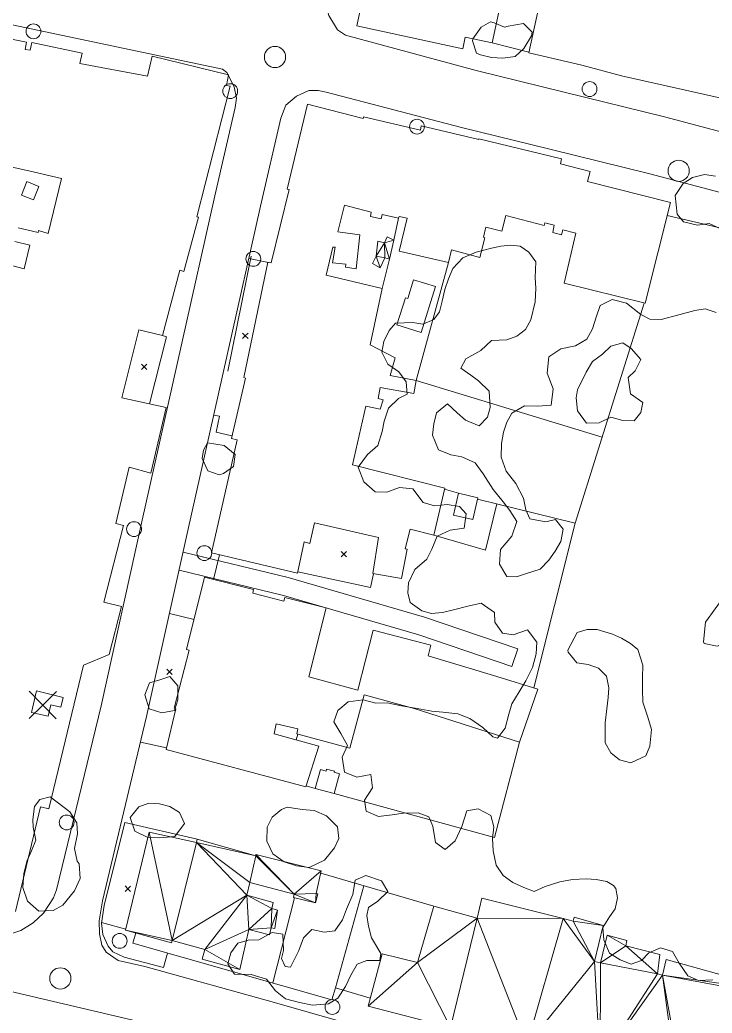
# Model space of a CAD drawing. Header units: metres. Extents: x 4652992 to 4879070, y 2074171 to 2309877.
# Drawn here: x 4654022.5 to 4654094.4, y 2307005.2 to 2307108.2 of the extents above; entities that cross this region are included whole.
import ezdxf

# ---------------------------------------------------------------- set-up
doc = ezdxf.new("R2010")
doc.units = ezdxf.units.M
doc.header["$MEASUREMENT"] = 0
for name, color, linetype, lineweight in [('Level 18', 5, 'Continuous', 0), ('Level 30', 5, 'Continuous', 0), ('Level 31', 38, 'Continuous', 0), ('Level 35', 4, 'Continuous', 0), ('Level 36', 1, 'Continuous', 0), ('Level 37', 3, 'Continuous', 0), ('Level 39', 9, 'Continuous', 0), ('Level 40', 1, 'Continuous', 0), ('Level 45', 9, 'Continuous', 0), ('Level 53', 5, 'Continuous', 0), ('Level 61', 4, 'Continuous', 0), ('Level 62', 4, 'Continuous', 0), ('Level 63', 3, 'Continuous', 0)]:
    doc.layers.add(name, color=color, linetype=linetype, lineweight=lineweight)

# ---------------------------------------------------------------- blocks, each defined once
blk = doc.blocks.new('POSTE_1')
at = {"layer": 'Level 61'}
blk.add_circle((-4.7e-05, -1.9e-05, -2.4e-05), 0.770001, dxfattribs=at)
blk = doc.blocks.new('AL_1')
at = {"layer": 'Level 45'}
blk.add_circle((2.1e-05, 1.3e-05, 3e-05), 1.100002, dxfattribs=at)
blk = doc.blocks.new('COTA_8')
at = {"layer": 'Level 63', "ltscale": 0.2}
for p, q in [((-4.5e-05, 0.000125, -0.000135), (-1.419567, -1.408332, -0.000135)), ((-1.408502, 1.419647, -0.000135), (-4.5e-05, 0.000125, -0.000135)), ((1.419477, 1.408582, -0.000135), (-4.5e-05, 0.000125, -0.000135)), ((-4.5e-05, 0.000125, -0.000135), (1.408412, -1.419397, -0.000135))]:
    blk.add_line(p, q, dxfattribs=at)
blk = doc.blocks.new('COTA_17')
at = {"layer": 'Level 63', "ltscale": 0.2}
for p, q in [((0.000105, 0.00022, -0.000125), (-1.419417, -1.408237, -0.000125)), ((-1.408352, 1.419742, -0.000125), (0.000105, 0.00022, -0.000125)), ((1.419627, 1.408677, -0.000125), (0.000105, 0.00022, -0.000125)), ((0.000105, 0.00022, -0.000125), (1.408562, -1.419302, -0.000125))]:
    blk.add_line(p, q, dxfattribs=at)
blk = doc.blocks.new('COTA_10')
at = {"layer": 'Level 39'}
for p, q in [((-1.408444, 1.419518, 3.9e-05), (1.3e-05, -4e-06, 3.9e-05)), ((1.419535, 1.408453, 3.9e-05), (1.3e-05, -4e-06, 3.9e-05)), ((1.3e-05, -4e-06, 3.9e-05), (-1.419509, -1.408461, 3.9e-05)), ((1.3e-05, -4e-06, 3.9e-05), (1.40847, -1.419526, 3.9e-05))]:
    blk.add_line(p, q, dxfattribs=at)
blk = doc.blocks.new('COTA_13')
at = {"layer": 'Level 63', "ltscale": 0.2}
for p, q in [((-1.408317, 1.419367, 4e-05), (0.00014, -0.000155, 4e-05)), ((1.419662, 1.408302, 4e-05), (0.00014, -0.000155, 4e-05)), ((0.00014, -0.000155, 4e-05), (-1.419382, -1.408612, 4e-05)), ((0.00014, -0.000155, 4e-05), (1.408597, -1.419677, 4e-05))]:
    blk.add_line(p, q, dxfattribs=at)

msp = doc.modelspace()

# ---------------------------------------------------------------- linework, layer by layer
at = {"layer": 'Level 18', "color": 30}
for points in [[(4654043.553491, 2307103.045808, 1409.487974), (4654014.80065, 2307109.083662, 1409.787974), (4654001.075499, 2307111.905725, 1409.800474), (4653984.005575, 2307115.430732, 1409.700474), (4653959.877998, 2307120.377008, 1409.587974), (4653957.984548, 2307120.025042, 1409.587974), (4653957.156427, 2307119.659155, 1409.587974), (4653956.253801, 2307118.276955, 1409.636043)], [(4654054.356059, 2307109.408426, 1409.186043), (4654054.568498, 2307108.614108, 1409.186043), (4654055.459872, 2307107.127358, 1409.186043), (4654056.320172, 2307106.577361, 1409.175932)], [(4654218.3884, 2307066.186398, 1401.110919), (4654205.397538, 2307069.230713, 1401.437974), (4654190.049169, 2307072.869696, 1401.975474), (4654168.996422, 2307078.179397, 1403.287974), (4654158.390803, 2307081.005632, 1404.112974), (4654148.568725, 2307083.438945, 1404.987974), (4654137.007051, 2307086.415332, 1405.750474), (4654126.851731, 2307089.043364, 1406.512974), (4654114.114444, 2307092.032203, 1407.312974), (4654102.024042, 2307094.753886, 1407.900474), (4654089.412226, 2307098.090563, 1408.412974), (4654078.985264, 2307100.663577, 1408.825474), (4654069.852641, 2307102.914106, 1409.112974), (4654056.320172, 2307106.577361, 1409.175932)], [(4654044.847391, 2307099.057526, 1409.410372), (4654044.981156, 2307100.036875, 1409.410372), (4654044.738301, 2307101.196119, 1409.404122), (4654043.99249, 2307102.692172, 1409.404122), (4654043.553491, 2307103.045808, 1409.487974)], [(4654054.291309, 2307100.646429, 1409.165831), (4654053.460855, 2307100.826635, 1409.165831), (4654052.50466, 2307100.815074, 1409.240831), (4654051.23664, 2307100.259596, 1409.328331), (4654050.099274, 2307099.313668, 1409.409581), (4654049.581561, 2307097.974667, 1409.448543)], [(4654218.3884, 2307059.917434, 1401.066223), (4654203.997188, 2307063.289911, 1401.428331), (4654188.59873, 2307066.94077, 1401.965831), (4654167.464196, 2307072.271099, 1403.278331), (4654156.870985, 2307075.094027, 1404.103331), (4654147.073992, 2307077.521126, 1404.978331), (4654135.481643, 2307080.50541, 1405.740831), (4654125.389794, 2307083.117016, 1406.503331), (4654112.747015, 2307086.083678, 1407.303331), (4654100.572764, 2307088.824236, 1407.890831), (4654087.90042, 2307092.176928, 1408.403331), (4654077.523912, 2307094.737491, 1408.815831), (4654068.355841, 2307096.996755, 1409.103331), (4654054.291309, 2307100.646429, 1409.165831)], [(4654026.325446, 2307017.965399, 1414.472872), (4654030.940229, 2307037.024188, 1413.497872), (4654035.135498, 2307055.96279, 1412.535372), (4654039.339603, 2307074.64145, 1411.297872), (4654042.756162, 2307089.914845, 1410.222872), (4654044.847391, 2307099.057526, 1409.410372)], [(4654031.095589, 2307016.838498, 1414.511043), (4654035.671905, 2307035.929545, 1413.536043), (4654039.875211, 2307054.904428, 1412.573543), (4654044.078212, 2307073.578181, 1411.336043), (4654047.492927, 2307088.843333, 1410.261043), (4654049.581561, 2307097.974667, 1409.448543)], [(4654026.325446, 2307017.965399, 1414.472872), (4654025.992369, 2307017.126191, 1414.585372), (4654024.955368, 2307015.545296, 1414.841622), (4654023.889467, 2307014.539486, 1414.879122), (4654022.61763, 2307013.743788, 1414.929122), (4654020.961593, 2307013.187905, 1415.066622), (4654019.038937, 2307013.116789, 1415.183679)], [(4654031.095589, 2307016.838498, 1414.511043), (4654030.753939, 2307014.761358, 1414.548543), (4654030.788003, 2307013.408676, 1414.654793), (4654031.008017, 2307012.20999, 1414.786043), (4654031.457404, 2307011.50303, 1414.829793), (4654032.717564, 2307010.652305, 1414.847753)], [(4654032.717564, 2307010.652305, 1414.847753), (4654035.495889, 2307010.000328, 1414.775413), (4654048.923475, 2307006.277961, 1414.300413), (4654061.994676, 2307002.550454, 1413.862913), (4654074.827574, 2306998.925021, 1413.037913), (4654087.673135, 2306995.227823, 1412.362913), (4654098.974795, 2306992.076421, 1411.700413), (4654107.799328, 2306989.728557, 1411.300413), (4654118.313394, 2306986.754136, 1410.687913), (4654127.614786, 2306984.065698, 1410.175413), (4654138.563998, 2306981.111803, 1409.837913), (4654147.543919, 2306978.726385, 1409.462913), (4654156.988226, 2306975.971495, 1409.050413), (4654165.610354, 2306973.4187, 1408.696391), (4654176.696008, 2306970.297417, 1408.137913), (4654187.383817, 2306967.235611, 1407.825413), (4654197.322997, 2306964.375757, 1407.487913), (4654208.461231, 2306961.307454, 1407.112913), (4654206.951681, 2306955.827643, 1407.098543)], [(4654017.874583, 2307008.297106, 1415.186043), (4654034.086843, 2307004.492648, 1414.761043), (4654047.384872, 2307000.806196, 1414.286043), (4654060.442658, 2306997.082515, 1413.848543), (4654073.268859, 2306993.458974, 1413.023543), (4654086.123703, 2306989.759104, 1412.348543), (4654097.480683, 2306986.592277, 1411.686043), (4654106.294892, 2306984.247159, 1411.286043), (4654116.750624, 2306981.289241, 1410.673543), (4654126.08529, 2306978.591185, 1410.161043), (4654137.094115, 2306975.621208, 1409.823543), (4654146.018233, 2306973.250614, 1409.448543), (4654155.325811, 2306970.535607, 1409.036043), (4654164.643831, 2306967.759343, 1408.650272), (4654175.193922, 2306964.81516, 1408.123543), (4654185.815294, 2306961.772387, 1407.811043), (4654195.782322, 2306958.90452, 1407.473543), (4654206.951681, 2306955.827643, 1407.098543)]]:
    msp.add_polyline3d(points, dxfattribs=at)
at = {"layer": 'Level 30', "color": 1}
for points in [[(4654062.417558, 2307130.285713, 1410.998399), (4654060.851609, 2307123.120043, 1411.004649), (4654060.346328, 2307123.230465, 1416.517149), (4654058.836629, 2307116.322187, 1416.535899), (4654059.366162, 2307116.206466, 1414.810899), (4654057.471722, 2307107.537645, 1413.923399), (4654068.467625, 2307105.134657, 1413.735899), (4654068.736378, 2307106.364447, 1411.810899), (4654071.520546, 2307105.756009, 1411.517149), (4654072.403745, 2307109.797462, 1411.517149), (4654069.520316, 2307110.427591, 1414.260899), (4654071.731823, 2307120.547289, 1416.673399), (4654070.797542, 2307120.751462, 1410.848399), (4654071.488142, 2307123.911597, 1410.498399), (4654071.792528, 2307123.845078, 1410.467149), (4654072.120854, 2307125.347474, 1410.398399), (4654070.794283, 2307125.637376, 1410.929649), (4654071.381988, 2307128.326673, 1410.885899), (4654062.417558, 2307130.285713, 1410.998399)], [(4654095.920787, 2307099.904366, 1411.273399), (4654084.959256, 2307102.365787, 1411.335899), (4654080.812527, 2307103.463198, 1411.785899), (4654075.314636, 2307104.721166, 1411.810899), (4654077.63084, 2307115.371415, 1411.604649), (4654084.52725, 2307113.802141, 1411.429649), (4654085.086422, 2307116.364433, 1411.310899), (4654088.271238, 2307115.652271, 1411.335899), (4654088.294378, 2307115.856649, 1411.329649), (4654091.892138, 2307115.165638, 1411.329649), (4654091.847362, 2307114.814791, 1412.092149), (4654096.965025, 2307113.679583, 1412.129649)], [(4654014.634244, 2307107.585566, 1412.261253), (4654023.198382, 2307105.826491, 1412.373753), (4654023.063121, 2307105.095912, 1412.373753), (4654023.594284, 2307104.996294, 1412.911253), (4654023.755791, 2307105.790067, 1412.911253), (4654028.984606, 2307104.686052, 1412.867503), (4654028.73749, 2307103.623485, 1414.536253), (4654035.746352, 2307102.327578, 1412.905003), (4654036.241354, 2307104.406363, 1412.667503), (4654044.183624, 2307102.456203, 1412.586253), (4654043.950785, 2307101.35571, 1412.955003), (4654044.347884, 2307101.275519, 1412.955003), (4654040.881208, 2307087.722432, 1412.942503), (4654041.036829, 2307087.697986, 1416.261253), (4654039.515111, 2307082.071019, 1416.205003), (4654039.112242, 2307082.221726, 1413.192503), (4654037.330567, 2307075.422245, 1413.317503), (4654034.877803, 2307076.023671, 1414.298753), (4654033.095104, 2307068.970996, 1414.436253), (4654037.689499, 2307067.966767, 1414.298753), (4654036.101312, 2307061.157127, 1414.411253), (4654033.858035, 2307061.767735, 1414.823753), (4654032.462366, 2307055.938843, 1415.023753), (4654033.288357, 2307055.724906, 1417.823753), (4654031.245916, 2307047.799177, 1416.142503), (4654033.072857, 2307047.330867, 1415.930003), (4654031.793053, 2307042.350685, 1415.905003), (4654029.13296, 2307041.260572, 1416.817503), (4654025.53503, 2307026.367891, 1416.873753), (4654024.657704, 2307026.559134, 1416.873753), (4654022.080543, 2307015.729469, 1416.986253)], [(4654062.104977, 2307050.244608, 1413.583128), (4654059.136997, 2307050.746325, 1414.276878), (4654059.726426, 2307054.506152, 1414.239378), (4654053.085358, 2307056.008009, 1414.808128), (4654052.619017, 2307053.884549, 1414.970628), (4654052.007539, 2307054.037588, 1414.970628), (4654051.318572, 2307050.797933, 1415.101878), (4654042.390128, 2307052.886975, 1414.651878), (4654045.074707, 2307064.611657, 1416.764378), (4654044.460739, 2307064.753666, 1416.764378), (4654045.920191, 2307071.016084, 1416.751878), (4654045.758272, 2307071.065094, 1413.839378), (4654048.258489, 2307083.02793, 1413.689378), (4654048.578974, 2307082.965362, 1413.689378), (4654050.462622, 2307090.562937, 1412.733128), (4654050.254311, 2307090.611119, 1412.726878), (4654052.357111, 2307099.406339, 1411.645628), (4654058.12648, 2307097.933203, 1411.776878), (4654058.172959, 2307098.084274, 1411.776878), (4654064.082407, 2307096.717443, 1414.539378), (4654064.16195, 2307097.16139, 1414.539378), (4654070.12957, 2307095.746428, 1414.533128), (4654070.136364, 2307095.825767, 1412.033128), (4654078.731021, 2307093.73383, 1411.983128), (4654078.611794, 2307093.218151, 1411.983128), (4654081.67738, 2307092.439741, 1411.895628), (4654081.427961, 2307091.410919, 1415.295628), (4654090.032679, 2307089.212627, 1415.314378), (4654087.388264, 2307078.774208, 1414.989378), (4654078.990136, 2307080.866923, 1417.170628), (4654080.21195, 2307086.05156, 1411.358128), (4654078.860059, 2307086.398923, 1411.358128), (4654078.702866, 2307085.868907, 1411.358128), (4654077.803024, 2307086.123272, 1411.258128), (4654077.975524, 2307086.869361, 1411.258128), (4654076.991325, 2307087.108561, 1411.258128), (4654076.908516, 2307086.850307, 1411.258128), (4654072.954051, 2307087.880545, 1411.589378), (4654072.532219, 2307086.255875, 1411.720628), (4654070.851415, 2307086.679314, 1411.839378), (4654070.61885, 2307085.623476, 1411.833128), (4654070.778233, 2307085.563494, 1411.833128), (4654070.243967, 2307083.502485, 1412.039378), (4654067.311665, 2307084.307859, 1412.558128), (4654066.993754, 2307082.982795, 1412.495628), (4654061.889731, 2307084.186452, 1412.508128), (4654062.698053, 2307087.582669, 1412.008128), (4654061.889274, 2307087.781295, 1411.939378), (4654061.821685, 2307087.588873, 1411.939378), (4654060.097844, 2307087.976032, 1411.739378), (4654060.002264, 2307087.512676, 1411.739378), (4654058.903354, 2307087.755291, 1411.739378), (4654058.966043, 2307088.226254, 1411.739378), (4654056.18805, 2307088.949703, 1413.470628), (4654055.515896, 2307086.192392, 1412.364378), (4654057.798158, 2307085.87257, 1412.045628), (4654057.420774, 2307082.342002, 1412.276878), (4654056.315071, 2307082.505278, 1412.433128), (4654056.339709, 2307082.811662, 1412.445628), (4654054.96662, 2307082.967431, 1412.470628), (4654055.224812, 2307084.583716, 1412.470628), (4654054.984427, 2307084.593081, 1413.901878), (4654054.292795, 2307081.701571, 1414.158128), (4654060.10185, 2307080.300167, 1413.926878), (4654058.869542, 2307074.470674, 1413.026878), (4654061.459085, 2307073.13197, 1413.133128), (4654060.924089, 2307071.267626, 1413.414378), (4654063.651606, 2307070.775466, 1413.495628), (4654063.380903, 2307069.404807, 1413.426878), (4654059.913742, 2307070.044926, 1413.270628), (4654059.680274, 2307068.885269, 1413.345628), (4654060.217497, 2307068.761012, 1413.345628), (4654059.914979, 2307067.802264, 1413.345628), (4654058.405338, 2307068.116762, 1417.064378), (4654057.032865, 2307062.030722, 1417.045628), (4654066.615892, 2307059.61771, 1413.539378), (4654065.479622, 2307054.743299, 1414.220628), (4654063.001115, 2307055.339812, 1413.789378), (4654062.501804, 2307053.323643, 1413.583128), (4654062.7106, 2307053.275344, 1413.583128), (4654062.104977, 2307050.244608, 1413.583128)], [(4654022.356906, 2307086.586305, 1412.861253), (4654024.423382, 2307086.118997, 1413.630003), (4654024.466397, 2307086.304119, 1413.630003), (4654025.461463, 2307086.004717, 1416.586253), (4654026.852502, 2307091.695734, 1414.923753), (4654023.457483, 2307092.505281, 1414.530003), (4654023.457483, 2307092.505281, 1412.973753), (4654021.084315, 2307093.032171, 1413.142503)], [(4654021.634996, 2307082.691139, 1413.286253), (4654022.966069, 2307082.35979, 1413.461253), (4654023.562908, 2307084.780606, 1413.023753), (4654022.006245, 2307085.175699, 1412.817503)], [(4654052.200728, 2307028.632986, 1415.870628), (4654037.690039, 2307032.524894, 1416.051878), (4654038.718921, 2307036.725589, 1416.051878), (4654038.524329, 2307036.782209, 1416.051878), (4654040.083028, 2307042.825377, 1416.433128), (4654039.82019, 2307042.88624, 1416.433128), (4654041.686767, 2307050.360883, 1416.070628), (4654046.772445, 2307049.102317, 1416.045628), (4654046.686194, 2307048.729257, 1416.045628), (4654049.923973, 2307047.88704, 1416.051878), (4654050.015446, 2307048.258381, 1416.051878), (4654054.288107, 2307047.188826, 1416.051878), (4654052.485884, 2307040.032974, 1415.583128), (4654057.573462, 2307038.647852, 1415.551878), (4654059.160602, 2307044.872231, 1414.983128), (4654065.171783, 2307043.342641, 1414.976878), (4654064.886732, 2307042.208022, 1414.258128), (4654072.012458, 2307040.062646, 1414.433128), (4654076.280821, 2307038.774748, 1414.508128), (4654074.37317, 2307033.259462, 1415.539378), (4654063.435472, 2307036.771827, 1415.470628), (4654058.233328, 2307038.195702, 1415.383128), (4654056.750502, 2307032.665214, 1415.158128), (4654051.269747, 2307034.130451, 1415.633128), (4654051.377725, 2307034.648892, 1415.633128), (4654049.109032, 2307035.174044, 1415.633128), (4654048.895605, 2307034.148139, 1416.220628), (4654053.54088, 2307032.864736, 1415.958128), (4654052.200728, 2307028.632986, 1415.870628)], [(4654027.026056, 2307037.916666, 1417.248753), (4654024.256162, 2307038.581305, 1417.223753), (4654023.724058, 2307036.36375, 1417.436253), (4654025.448225, 2307035.950034, 1417.436253), (4654025.737641, 2307037.156181, 1417.411253), (4654026.783367, 2307036.905258, 1417.380003), (4654027.026056, 2307037.916666, 1417.248753)]]:
    msp.add_polyline3d(points, dxfattribs=at)
at = {"layer": 'Level 31'}
for points in [[(4654065.630202, 2307080.499594, 1412.501878), (4654064.152601, 2307075.757692, 1412.889378), (4654061.646671, 2307076.538553, 1412.845628), (4654062.52288, 2307079.350473, 1412.558128), (4654062.771811, 2307079.272904, 1412.539378), (4654063.373203, 2307081.202887, 1412.345628), (4654065.630202, 2307080.499594, 1412.501878)], [(4654055.116717, 2307027.942004, 1414.908128), (4654053.16692, 2307028.474204, 1414.908128), (4654053.699181, 2307030.424225, 1414.701878), (4654054.290849, 2307030.262728, 1414.695628), (4654054.34982, 2307030.47878, 1414.695628), (4654055.149397, 2307030.260534, 1414.689378), (4654055.117752, 2307030.144598, 1414.689378), (4654055.676305, 2307029.992141, 1414.689378), (4654055.116717, 2307027.942004, 1414.908128)]]:
    msp.add_polyline3d(points, dxfattribs=at)
for points in [[(4654023.933755, 2307089.496964, 1413.298753), (4654022.676011, 2307089.994145, 1413.298753), (4654023.226085, 2307091.385693, 1413.242503), (4654024.483828, 2307090.888512, 1413.242503)], [(4654069.514302, 2307056.342106, 1413.070628), (4654067.502675, 2307056.819605, 1413.070628), (4654068.039238, 2307059.080054, 1413.058128), (4654070.050864, 2307058.602555, 1413.058128)]]:
    msp.add_3dface(points, dxfattribs=at)
at = {"layer": 'Level 35'}
for p, q in [((4654071.520546, 2307105.75601, 1410.963547), (4654075.333643, 2307104.808563, 1410.951047)), ((4654068.039238, 2307059.080054, 1413.183128), (4654066.585321, 2307059.486566, 1413.183128)), ((4654043.220326, 2307052.692728, 1414.176878), (4654042.617418, 2307050.130572, 1414.176878)), ((4654051.351956, 2307034.108473, 1415.676878), (4654051.176695, 2307033.517916, 1415.676878)), ((4654053.16692, 2307028.474204, 1414.789378), (4654052.238284, 2307028.751577, 1414.789378)), ((4654065.459713, 2307016.278644, 1414.826877), (4654053.743666, 2307019.687462, 1414.951877)), ((4654055.254924, 2307007.809715, 1415.189378), (4654058.216493, 2307018.38608, 1414.889378))]:
    msp.add_line(p, q, dxfattribs=at)
at = {"layer": 'Level 35', "elevation": 1412.717503, "flags": 128}
msp.add_lwpolyline([(4654037.330567, 2307075.422245), (4654037.743113, 2307075.303688), (4654035.982664, 2307068.339841)], dxfattribs=at)
at = {"layer": 'Level 35', "extrusion": (-0.0062739558325518, -0.0291458741264494, 0.9995554789503263), "elevation": -95026.780256, "flags": 128}
msp.add_lwpolyline([(4064343.635053, 3233393.421243), (4064343.636141, 3233391.953786), (4064335.89825, 3233391.953786)], dxfattribs=at)
at = {"layer": 'Level 35', "extrusion": (-0.0163553322187955, 0.0169268893898044, 0.9997229533843853), "elevation": -35653.41339, "flags": 128}
msp.add_lwpolyline([(-4949999.547515, 1574433.952241), (-4950008.360643, 1574448.822095), (-4950017.090571, 1574443.511433)], dxfattribs=at)
at = {"layer": 'Level 36'}
msp.add_line((4654044.098563, 2307071.738497, 1412.253302), (4654046.522104, 2307083.672931, 1411.753302), dxfattribs=at)
for points in [[(4654040.921478, 2307023.21787, 1415.576878), (4654033.400076, 2307024.960352, 1415.276878), (4654031.270283, 2307016.352675, 1415.264378), (4654030.979836, 2307014.49785, 1415.264378), (4654031.125403, 2307013.329386, 1415.264378), (4654031.680933, 2307012.135419, 1415.351878), (4654032.166221, 2307011.536675, 1415.351878), (4654033.355119, 2307010.983347, 1415.351878), (4654037.430286, 2307009.923464, 1415.351878), (4654037.852051, 2307011.402739, 1415.351878)], [(4654058.880589, 2307006.715019, 1415.151878), (4654055.254924, 2307007.809715, 1415.151878), (4654054.900522, 2307006.572709, 1415.151878), (4654034.245352, 2307012.424559, 1415.876878), (4654034.540833, 2307013.495346, 1415.876878)]]:
    msp.add_polyline3d(points, dxfattribs=at)
at = {"layer": 'Level 37'}
for p, q in [((4654061.33244, 2307085.317117, 1412.195627), (4654061.821685, 2307087.588873, 1411.970627)), ((4654125.545624, 2307079.418017, 1408.526878), (4654089.69699, 2307087.887543, 1410.914378)), ((4654060.866678, 2307083.34987, 1411.970628), (4654060.10185, 2307080.300167, 1411.970628)), ((4654066.993754, 2307082.982795, 1412.333127), (4654063.644699, 2307070.776713, 1412.620627)), ((4654080.127299, 2307055.970808, 1413.183128), (4654087.306187, 2307078.794661, 1413.183128)), ((4654063.651606, 2307070.775466, 1412.820627), (4654082.930218, 2307064.882134, 1412.795627)), ((4654051.027539, 2307017.123228, 1415.283128), (4654048.764978, 2307008.31098, 1415.283128))]:
    msp.add_line(p, q, dxfattribs=at)
at = {"layer": 'Level 37', "extrusion": (0.0051239262621696, 0.0206838789494151, 0.9997729354864864), "elevation": 72978.892064, "flags": 128}
msp.add_lwpolyline([(-3962779.745308, -3357663.374467), (-3962779.788038, -3357680.972588), (-3962769.375713, -3357680.972588)], dxfattribs=at)
at = {"layer": 'Level 37', "extrusion": (0.078182075286321, 0.1577025858252799, 0.9843868434350108), "elevation": 729085.136553, "flags": 128}
msp.add_lwpolyline([(-3145053.297981, -4069386.15687), (-3145058.793436, -4069387.151083), (-3145057.71155, -4069392.051134)], dxfattribs=at)
at = {"layer": 'Level 40', "color": 3}
for points in [[(4654070.398977, 2307107.389762, 1412.573709), (4654071.340741, 2307107.958919, 1412.486209), (4654071.731455, 2307107.845568, 1412.486209), (4654072.807247, 2307107.388951, 1412.623709), (4654073.199566, 2307107.48345, 1412.648709), (4654074.770573, 2307107.768502, 1412.736209), (4654075.674047, 2307106.865827, 1412.786209), (4654075.615002, 2307106.509292, 1412.711209), (4654074.802077, 2307105.193185, 1412.598709), (4654073.914542, 2307104.357016, 1412.548709), (4654072.620851, 2307104.16988, 1412.523709), (4654071.458962, 2307104.253073, 1412.461209), (4654070.298678, 2307104.544116, 1412.398709), (4654069.896106, 2307104.706475, 1412.398709), (4654069.494767, 2307105.979055, 1412.336209), (4654069.51836, 2307106.181828, 1412.336209), (4654070.398977, 2307107.389762, 1412.573709)], [(4654095.246175, 2307086.474627, 1412.051878), (4654094.03665, 2307087.032043, 1411.739378), (4654092.823793, 2307086.87379, 1411.689378), (4654091.378444, 2307087.208482, 1411.676878), (4654090.709642, 2307088.01046, 1411.626878), (4654090.505712, 2307089.929671, 1411.451878), (4654091.327698, 2307091.195318, 1411.289378), (4654092.319857, 2307091.797563, 1411.189378), (4654093.568081, 2307092.109403, 1411.126878), (4654094.705151, 2307091.938541, 1411.089378)], [(4654094.404871, 2307008.637042, 1415.751878), (4654092.919111, 2307008.560883, 1415.789378), (4654091.83936, 2307009.043357, 1415.901878), (4654090.92268, 2307010.350304, 1416.114378), (4654090.239673, 2307011.556662, 1416.364378), (4654088.979819, 2307011.96424, 1416.464378), (4654087.790566, 2307011.446756, 1416.764378), (4654087.021476, 2307010.622488, 1416.876878), (4654085.955878, 2307010.239544, 1416.901878), (4654084.799655, 2307010.693084, 1416.776878), (4654083.698499, 2307011.390215, 1416.701878), (4654083.099847, 2307012.763494, 1416.464378), (4654083.02073, 2307014.063344, 1416.439378), (4654083.711968, 2307015.161913, 1416.564378), (4654084.276674, 2307016.0101, 1417.151878), (4654084.531984, 2307017.13948, 1417.576878), (4654084.37277, 2307018.085015, 1418.626878), (4654084.100545, 2307018.427524, 1419.701878), (4654083.419551, 2307018.817872, 1420.614378), (4654082.329039, 2307019.046518, 1420.639378), (4654081.269944, 2307019.104796, 1420.639378), (4654079.850388, 2307019.040649, 1420.689378), (4654078.555707, 2307018.789584, 1420.789378), (4654077.026962, 2307018.317276, 1420.814378), (4654075.899751, 2307017.797883, 1420.814378), (4654074.798703, 2307018.190603, 1420.639378), (4654073.684178, 2307018.724169, 1420.139378), (4654072.6632, 2307019.465613, 1419.839378), (4654071.939806, 2307020.505407, 1419.439378), (4654071.641036, 2307021.997764, 1418.914378), (4654071.573257, 2307023.2989, 1418.514378), (4654071.712983, 2307024.50607, 1418.214378), (4654071.387655, 2307025.683218, 1418.139378), (4654070.075634, 2307026.35434, 1417.939378), (4654068.887976, 2307026.170306, 1417.739378), (4654068.377136, 2307024.544089, 1417.689378), (4654067.6688, 2307023.055427, 1417.689378), (4654066.635531, 2307022.14701, 1417.589378), (4654065.658055, 2307022.878379, 1417.264378), (4654065.355817, 2307024.555173, 1417.064378), (4654064.936943, 2307025.524443, 1416.914378), (4654063.845904, 2307025.960753, 1416.589378), (4654062.318403, 2307025.922224, 1416.139378), (4654061.144292, 2307025.731888, 1415.926878), (4654059.741084, 2307025.548381, 1415.689378), (4654058.43891, 2307026.10414, 1415.326878), (4654058.270394, 2307027.275599, 1415.201878), (4654059.09238, 2307028.541246, 1415.251878), (4654058.925538, 2307029.920316, 1415.439378), (4654057.475169, 2307029.632175, 1415.389378), (4654056.189841, 2307030.160922, 1415.389378), (4654055.94887, 2307031.718935, 1415.451878), (4654056.504703, 2307032.930659, 1415.689378), (4654055.8224, 2307034.174871, 1416.001878), (4654055.108094, 2307035.380273, 1416.189378), (4654055.495474, 2307036.561672, 1416.176878), (4654056.580267, 2307037.46602, 1416.051878), (4654058.124975, 2307037.662982, 1415.764378), (4654059.455775, 2307037.331704, 1415.651878), (4654060.633265, 2307037.33637, 1415.614378), (4654062.132517, 2307037.035418, 1415.639378), (4654063.75137, 2307036.752992, 1415.739378), (4654065.255674, 2307036.47398, 1415.714378), (4654066.407902, 2307036.368941, 1415.689378), (4654067.959368, 2307036.194563, 1415.676878), (4654069.211002, 2307035.719841, 1415.701878), (4654070.563733, 2307034.7826, 1415.801878), (4654071.589665, 2307033.82859, 1416.189378), (4654072.066396, 2307033.695085, 1416.276878), (4654072.876604, 2307034.709239, 1416.376878), (4654073.258916, 2307036.169143, 1416.251878), (4654073.577236, 2307037.250979, 1416.101878), (4654074.323419, 2307038.487957, 1415.901878), (4654075.005595, 2307039.647314, 1415.701878), (4654075.711343, 2307041.009211, 1415.639378), (4654076.105449, 2307042.420161, 1415.851878), (4654076.176136, 2307043.628674, 1415.976878), (4654075.204091, 2307044.916869, 1416.264378), (4654073.703197, 2307044.409319, 1416.426878), (4654072.609926, 2307044.570038, 1416.401878), (4654071.809712, 2307045.702889, 1416.189378), (4654071.769229, 2307046.729146, 1416.001878), (4654070.372699, 2307047.676529, 1415.664378), (4654068.988027, 2307047.373175, 1415.489378), (4654067.517448, 2307046.99727, 1415.276878), (4654066.366926, 2307046.709028, 1415.139378), (4654065.239977, 2307046.623326, 1415.051878), (4654064.215766, 2307046.883608, 1414.989378), (4654063.028124, 2307047.736399, 1414.839378), (4654062.780443, 2307048.764413, 1414.714378), (4654062.832609, 2307049.792326, 1414.701878), (4654063.494559, 2307051.164365, 1414.701878), (4654064.756219, 2307052.235755, 1414.776878), (4654065.276684, 2307053.293892, 1414.751878), (4654065.81398, 2307054.625464, 1414.726878), (4654067.154838, 2307055.239406, 1414.726878), (4654068.611949, 2307055.456653, 1414.989378), (4654068.835914, 2307056.930114, 1415.264378), (4654068.135107, 2307057.693281, 1415.439378), (4654066.844743, 2307057.899641, 1415.689378), (4654065.544289, 2307057.761672, 1415.851878), (4654064.360041, 2307058.128346, 1415.889378), (4654063.29871, 2307059.529662, 1415.964378), (4654061.922438, 2307059.663471, 1415.951878), (4654060.611895, 2307059.181174, 1415.876878), (4654059.378813, 2307059.235603, 1415.876878), (4654058.204639, 2307060.247052, 1415.764378), (4654057.609917, 2307061.771426, 1415.464378), (4654058.605408, 2307063.089339, 1415.226878), (4654059.651454, 2307064.02577, 1415.051878), (4654060.121364, 2307065.46539, 1414.814378), (4654060.303236, 2307066.555711, 1414.564378), (4654060.752935, 2307067.907567, 1414.226878), (4654061.809087, 2307068.88788, 1413.851878), (4654062.700181, 2307069.351751, 1413.926878), (4654062.600726, 2307070.622773, 1414.576878), (4654061.846, 2307071.652647, 1414.839378), (4654060.697104, 2307072.473354, 1414.976878), (4654060.080499, 2307073.702354, 1414.939378), (4654060.289323, 2307074.809545, 1414.939378), (4654060.824946, 2307075.933505, 1415.001878), (4654061.49198, 2307076.726593, 1415.001878), (4654063.279269, 2307076.774938, 1415.351878), (4654064.323689, 2307076.60242, 1415.601878), (4654065.470833, 2307077.076332, 1415.776878), (4654066.072169, 2307077.884633, 1415.776878), (4654066.329844, 2307079.003623, 1415.726878), (4654066.624575, 2307080.183366, 1415.639378), (4654066.996798, 2307081.298941, 1415.501878), (4654067.429667, 2307082.377363, 1415.239378), (4654068.467282, 2307083.477523, 1414.814378), (4654069.851938, 2307084.081323, 1414.464378), (4654071.442118, 2307084.475755, 1413.989378), (4654072.414083, 2307084.68979, 1413.664378), (4654073.453436, 2307084.795776, 1413.289378), (4654074.420365, 2307084.687424, 1412.964378), (4654075.341837, 2307084.081157, 1412.701878), (4654076.052765, 2307083.061426, 1412.651878), (4654075.995578, 2307081.410679, 1413.289378), (4654076.069755, 2307080.330398, 1413.789378), (4654076.002447, 2307078.936216, 1414.264378), (4654075.524138, 2307077.059433, 1414.651878), (4654074.969979, 2307076.05532, 1414.776878), (4654074.072159, 2307075.361897, 1414.864378), (4654073.059774, 2307074.972334, 1414.951878), (4654071.452731, 2307074.905361, 1414.989378), (4654070.364575, 2307073.886237, 1414.889378), (4654068.782842, 2307073.02763, 1414.751878), (4654068.282587, 2307072.057257, 1414.426878), (4654069.310193, 2307071.310858, 1414.089378), (4654070.122169, 2307070.729946, 1413.876878), (4654071.210436, 2307069.645947, 1413.464378), (4654071.333495, 2307067.976573, 1413.439378), (4654071.030333, 2307066.96056, 1413.401878), (4654070.17969, 2307066.071324, 1413.389378), (4654068.768019, 2307066.652438, 1413.176878), (4654067.908865, 2307067.429162, 1413.064378), (4654066.894727, 2307068.334219, 1412.814378), (4654065.739184, 2307067.423144, 1412.901878), (4654065.476457, 2307066.282212, 1413.151878), (4654065.340073, 2307065.088913, 1413.489378), (4654065.939847, 2307063.58648, 1413.901878), (4654067.252126, 2307063.074603, 1414.076878), (4654068.374039, 2307062.837918, 1414.176878), (4654069.753706, 2307062.217993, 1414.276878), (4654070.575819, 2307061.080071, 1414.426878), (4654071.613578, 2307059.476216, 1414.539378), (4654072.65132, 2307058.172807, 1414.539378), (4654073.370663, 2307057.289793, 1414.539378), (4654074.073175, 2307056.133344, 1414.414378), (4654073.56621, 2307054.632973, 1414.364378), (4654072.392162, 2307053.240852, 1414.439378), (4654072.272641, 2307051.720095, 1414.739378), (4654073.04254, 2307050.455598, 1415.214378), (4654074.046525, 2307050.407998, 1415.439378), (4654075.070705, 2307050.748608, 1415.701878), (4654076.512643, 2307051.200478, 1416.414378), (4654077.39529, 2307052.128524, 1416.414378), (4654078.04884, 2307053.0634, 1416.201878), (4654078.65185, 2307054.079312, 1415.739378), (4654078.879194, 2307055.367102, 1415.214378), (4654078.092464, 2307056.358165, 1414.764378), (4654077.088494, 2307056.105319, 1414.589378), (4654075.430895, 2307056.419828, 1414.214378), (4654075.021504, 2307057.346624, 1414.001878), (4654074.775497, 2307058.582249, 1413.851878), (4654073.968525, 2307060.08644, 1413.814378), (4654072.974581, 2307061.379707, 1413.764378), (4654072.474199, 2307062.812903, 1413.614378), (4654072.480861, 2307064.24424, 1413.626878), (4654072.704842, 2307065.417254, 1413.714378), (4654073.056856, 2307066.445066, 1413.789378), (4654073.552059, 2307067.393498, 1413.889378), (4654074.87438, 2307068.127288, 1414.026878), (4654076.227063, 2307068.091385, 1414.064378), (4654077.658912, 2307068.198927, 1413.926878), (4654077.862652, 2307069.88507, 1413.714378), (4654077.227495, 2307071.534362, 1413.601878), (4654077.409335, 2307073.225576, 1413.414378), (4654078.637318, 2307074.050545, 1413.089378), (4654080.185389, 2307074.362283, 1412.839378), (4654081.334206, 2307075.043807, 1412.989378), (4654081.930474, 2307076.130612, 1413.101878), (4654082.301007, 2307077.339023, 1413.076878), (4654082.737239, 2307078.532221, 1412.889378), (4654083.990499, 2307079.166448, 1412.814378), (4654085.447642, 2307078.782803, 1412.851878), (4654086.957047, 2307077.624394, 1412.876878), (4654087.881883, 2307077.132902, 1412.839378), (4654089.071167, 2307077.088615, 1412.714378), (4654090.910654, 2307077.563982, 1412.551878), (4654092.55979, 2307078.014094, 1412.476878), (4654093.614299, 2307078.185904, 1412.401878), (4654094.754748, 2307077.829371, 1412.439378)], [(4654081.294567, 2307071.635208, 1412.714378), (4654081.941362, 2307072.735904, 1412.639378), (4654082.972041, 2307073.493174, 1412.551878), (4654083.837025, 2307074.335056, 1412.551878), (4654085.094434, 2307074.669472, 1412.501878), (4654085.931453, 2307074.082374, 1412.476878), (4654086.942871, 2307072.945606, 1412.464378), (4654086.373865, 2307071.780622, 1412.364378), (4654085.637261, 2307071.094279, 1412.339378), (4654085.871439, 2307069.396324, 1412.414378), (4654087.146415, 2307068.499605, 1412.801878), (4654086.952592, 2307067.456255, 1413.101878), (4654086.263422, 2307066.573727, 1413.251878), (4654085.092017, 2307066.613018, 1413.376878), (4654083.827484, 2307066.951667, 1413.376878), (4654082.634427, 2307066.394002, 1413.276878), (4654081.300807, 2307066.331881, 1413.164378), (4654080.390734, 2307067.607286, 1412.939378), (4654080.239566, 2307068.961917, 1412.776878), (4654080.382798, 2307069.78544, 1412.726878), (4654081.294567, 2307071.635208, 1412.714378)], [(4654043.733456, 2307064.0446, 1416.858128), (4654044.847961, 2307063.096459, 1416.883128), (4654044.695973, 2307061.842905, 1416.595628), (4654043.659295, 2307061.139152, 1416.420628), (4654043.188959, 2307060.994793, 1416.370628), (4654042.018673, 2307061.403533, 1416.195628), (4654041.441809, 2307062.687581, 1416.120628), (4654041.568332, 2307063.532798, 1416.108128), (4654041.978634, 2307064.312382, 1416.158128), (4654043.733456, 2307064.0446, 1416.858128)], [(4654093.645538, 2307045.700206, 1415.939378), (4654094.657867, 2307047.087507, 1415.639378), (4654095.872662, 2307048.752268, 1415.314378), (4654096.878509, 2307049.909425, 1415.039378), (4654097.989558, 2307050.717943, 1414.764378), (4654099.61147, 2307051.130302, 1414.414378), (4654100.839265, 2307050.429295, 1414.339378), (4654100.756422, 2307049.058602, 1414.339378), (4654100.203793, 2307047.657608, 1414.314378), (4654099.440759, 2307046.953891, 1414.314378), (4654098.424097, 2307046.355179, 1414.339378), (4654097.529205, 2307045.681967, 1414.389378), (4654096.725824, 2307044.80227, 1414.464378), (4654095.993779, 2307043.628098, 1414.589378), (4654094.885606, 2307043.235872, 1414.764378), (4654093.512989, 2307043.507096, 1414.939378), (4654093.455345, 2307043.659418, 1415.064378), (4654093.645538, 2307045.700206, 1415.939378)], [(4654080.35318, 2307044.652131, 1415.189378), (4654081.397226, 2307044.966535, 1415.189378), (4654082.414618, 2307044.962806, 1415.189378), (4654084.010602, 2307044.454591, 1414.989378), (4654084.937212, 2307044.054906, 1414.864378), (4654085.877513, 2307043.513068, 1414.739378), (4654086.655696, 2307042.86975, 1414.714378), (4654087.168015, 2307041.268709, 1414.689378), (4654087.139212, 2307039.931843, 1414.639378), (4654087.140669, 2307038.726961, 1414.614378), (4654087.165905, 2307037.423921, 1414.689378), (4654087.688311, 2307035.866875, 1414.839378), (4654088.041388, 2307034.580647, 1414.989378), (4654087.877851, 2307032.857993, 1415.114378), (4654087.459956, 2307031.842786, 1415.139378), (4654085.90938, 2307031.135951, 1415.164378), (4654084.732748, 2307031.454492, 1415.114378), (4654083.832794, 2307032.172311, 1415.039378), (4654083.233298, 2307033.191247, 1414.964378), (4654083.247681, 2307035.272708, 1414.789378), (4654083.438603, 2307036.711055, 1414.714378), (4654083.569003, 2307037.885431, 1414.689378), (4654083.615104, 2307038.893996, 1414.639378), (4654083.383797, 2307040.105724, 1414.639378), (4654082.558057, 2307040.945359, 1414.639378), (4654081.489503, 2307041.331554, 1414.689378), (4654080.326562, 2307041.507942, 1414.814378), (4654079.419398, 2307042.598057, 1414.964378), (4654079.37184, 2307042.794374, 1414.989378), (4654080.35318, 2307044.652131, 1415.189378)], [(4654037.04683, 2307039.742175, 1415.220628), (4654038.091883, 2307040.066964, 1415.208128), (4654038.913225, 2307039.125046, 1415.320628), (4654038.919542, 2307037.654733, 1415.514378), (4654038.548404, 2307036.549381, 1415.689378), (4654037.231892, 2307036.299002, 1415.689378), (4654035.922716, 2307036.729304, 1415.695628), (4654035.493911, 2307038.170201, 1415.501878), (4654035.982396, 2307039.433439, 1415.358128), (4654037.04683, 2307039.742175, 1415.220628)], [(4654027.68834, 2307026.062366, 1416.611253), (4654028.436127, 2307024.920922, 1416.523753), (4654028.493572, 2307023.778029, 1416.448753), (4654028.182704, 2307022.236349, 1416.823753), (4654028.476782, 2307020.923375, 1417.248753), (4654028.666261, 2307020.648954, 1417.536253), (4654028.773649, 2307019.125647, 1418.111253), (4654028.202748, 2307017.851679, 1418.311253), (4654026.966477, 2307016.386054, 1418.273753), (4654025.981517, 2307015.807376, 1418.336253), (4654024.498321, 2307015.759065, 1418.511253), (4654023.306954, 2307016.772737, 1418.548753), (4654022.809774, 2307018.201917, 1418.473753), (4654022.942512, 2307019.669599, 1418.336253), (4654023.278352, 2307021.021072, 1418.161253), (4654023.739753, 2307022.02072, 1417.986253), (4654024.172688, 2307023.096121, 1417.786253), (4654023.91057, 2307024.447797, 1417.736253), (4654023.869537, 2307025.264149, 1417.648753), (4654024.037376, 2307026.585382, 1417.486253), (4654024.600937, 2307027.330837, 1417.398753), (4654025.656099, 2307027.61662, 1417.236253), (4654027.68834, 2307026.062366, 1416.611253)], [(4654035.886706, 2307026.957037, 1417.051878), (4654036.998646, 2307026.884182, 1417.051878), (4654038.064999, 2307026.614134, 1417.164378), (4654039.067106, 2307025.966545, 1417.314378), (4654039.592729, 2307024.852219, 1417.376878), (4654038.609116, 2307023.487256, 1417.351878), (4654037.054545, 2307023.339452, 1417.226878), (4654035.80128, 2307023.39887, 1417.089378), (4654034.455992, 2307024.056689, 1416.864378), (4654033.952488, 2307025.465978, 1416.751878), (4654034.85345, 2307026.57308, 1416.764378), (4654035.886706, 2307026.957037, 1417.051878)], [(4654051.795322, 2307026.293839, 1416.039378), (4654053.061538, 2307026.185425, 1416.189378), (4654054.319196, 2307025.640008, 1416.414378), (4654055.484051, 2307024.492263, 1416.689378), (4654055.620057, 2307023.282436, 1416.976878), (4654055.168482, 2307022.324213, 1417.089378), (4654054.112305, 2307021.043923, 1417.351878), (4654052.551136, 2307020.273362, 1417.489378), (4654051.229372, 2307020.44085, 1417.401878), (4654049.941363, 2307020.854669, 1417.239378), (4654048.754524, 2307021.707147, 1417.089378), (4654048.153804, 2307023.001495, 1416.876878), (4654048.187941, 2307024.449171, 1416.714378), (4654048.681638, 2307025.490057, 1416.564378), (4654049.675364, 2307026.299616, 1416.526878), (4654050.237844, 2307026.53902, 1416.551878), (4654051.795322, 2307026.293839, 1416.039378)], [(4654051.471767, 2307011.679052, 1416.014378), (4654051.959631, 2307012.996777, 1415.901878), (4654052.820605, 2307013.835756, 1415.876878), (4654054.076398, 2307013.590966, 1415.901878), (4654055.211235, 2307013.720349, 1416.039378), (4654055.979816, 2307014.857654, 1416.026878), (4654056.395337, 2307015.961372, 1416.001878), (4654057.064816, 2307017.467787, 1416.014378), (4654057.320722, 2307018.977712, 1416.076878), (4654058.416972, 2307019.439109, 1416.114378), (4654060.037508, 2307018.879048, 1416.151878), (4654060.704676, 2307017.778334, 1416.114378), (4654059.667136, 2307016.772572, 1415.989378), (4654058.710379, 2307016.117321, 1415.889378), (4654058.518522, 2307015.284857, 1415.914378), (4654058.679651, 2307014.186, 1416.076878), (4654059.000468, 2307012.980916, 1416.176878), (4654059.202133, 2307012.657273, 1416.214378), (4654059.965084, 2307011.372832, 1416.401878), (4654059.885889, 2307010.62965, 1416.376878), (4654058.508996, 2307010.648653, 1416.139378), (4654057.520358, 2307010.254631, 1416.026878), (4654056.866098, 2307009.113917, 1416.014378), (4654056.299256, 2307007.95295, 1416.164378), (4654055.51048, 2307006.728018, 1416.189378), (4654054.547014, 2307006.143551, 1416.201878), (4654052.879235, 2307005.99918, 1416.326878), (4654051.541074, 2307006.28613, 1416.389378), (4654050.086934, 2307006.66918, 1416.514378), (4654049.033024, 2307007.490268, 1416.676878), (4654048.118751, 2307008.717461, 1416.751878), (4654046.521728, 2307009.179768, 1416.839378), (4654044.801874, 2307009.208999, 1416.889378), (4654044.107802, 2307010.292869, 1416.826878), (4654044.414053, 2307011.421904, 1416.751878), (4654045.130485, 2307012.43283, 1416.714378), (4654046.191393, 2307012.740878, 1416.701878), (4654047.327889, 2307012.77757, 1416.701878), (4654048.70161, 2307013.543909, 1416.626878), (4654049.792666, 2307013.383438, 1416.476878), (4654049.883038, 2307011.677904, 1416.389378), (4654049.669327, 2307010.850503, 1416.364378), (4654050.049071, 2307010.000993, 1416.351878), (4654050.610575, 2307009.940133, 1416.326878), (4654051.471767, 2307011.679052, 1416.014378)]]:
    msp.add_polyline3d(points, dxfattribs=at)
at = {"layer": 'Level 53', "color": 212}
for points in [[(4654039.448043, 2307052.976073, 1412.671358), (4654050.360049, 2307050.334968, 1412.802489), (4654064.487529, 2307046.224906, 1412.564989), (4654074.187612, 2307042.930784, 1412.302489)], [(4654039.033085, 2307051.102839, 1412.766378), (4654049.86598, 2307048.480135, 1412.803878), (4654063.910674, 2307044.394158, 1412.566378), (4654073.570534, 2307041.113695, 1412.303878), (4654074.187612, 2307042.930784, 1412.302489)]]:
    msp.add_polyline3d(points, dxfattribs=at)
at = {"layer": 'Level 62'}
for p, q in [((4654048.331148, 2307083.013745, 1411.081), (4654046.279507, 2307083.418859, 1410.643044)), ((4654040.59202, 2307045.977003, 1413.065703), (4654038.041227, 2307046.625318, 1412.9935)), ((4654037.724905, 2307032.667246, 1413.681064), (4654035.033992, 2307033.268357, 1413.671952)), ((4654033.504739, 2307013.868848, 1414.345628), (4654030.992673, 2307014.579828, 1414.345628))]:
    msp.add_line(p, q, dxfattribs=at)
msp.add_polyline3d([(4654044.52115, 2307065.012887, 1412.155544), (4654042.897131, 2307065.423281, 1412.074294), (4654043.228056, 2307067.054922, 1411.974294), (4654042.639819, 2307067.187462, 1411.759552)], dxfattribs=at)

# ---------------------------------------------------------------- block references
at = {"layer": 'Level 39'}
msp.add_blockref('COTA_10', (4654024.8896, 2307037.12335, 1413.95), dxfattribs=at)
at = {"layer": 'Level 45'}
for p in [(4654048.98955, 2307104.30165, 1409.36755), (4654090.87845, 2307092.50415, 1408.32685), (4654026.71565, 2307008.77715, 1414.89875)]:
    msp.add_blockref('AL_1', p, dxfattribs=at)
at = {"layer": 'Level 61'}
for p in [(4654023.93235, 2307106.96585, 1409.96125), (4654081.63075, 2307100.97805, 1408.88855), (4654044.34685, 2307100.76635, 1409.82375), (4654063.7272, 2307097.08165, 1409.57065), (4654046.73825, 2307083.37835, 1410.94565), (4654034.36905, 2307055.35495, 1412.71125), (4654041.66065, 2307052.86765, 1412.48315), (4654027.37645, 2307024.94695, 1414.46125), (4654032.87565, 2307012.67245, 1414.73315), (4654054.95075, 2307005.81455, 1414.17065)]:
    msp.add_blockref('POSTE_1', p, dxfattribs=at)
at = {"layer": 'Level 63', "ltscale": 0.2, "xscale": 0.2, "yscale": 0.2, "zscale": 0.2}
for name, p in [('COTA_17', (4654045.91195, 2307075.39775, 1411.29975)), ('COTA_13', (4654035.41845, 2307072.17955, 1412.075)), ('COTA_8', (4654056.12605, 2307052.75675, 1411.98315)), ('COTA_17', (4654038.04245, 2307040.56875, 1413.431)), ('COTA_8', (4654033.72225, 2307018.07795, 1414.34565))]:
    msp.add_blockref(name, p, dxfattribs=at)

# ---------------------------------------------------------------- meshes
at = {"layer": 'Level 30', "color": 1}
mesh = msp.add_polyface(dxfattribs=at)
corners = [(4654045.356113, 2307009.69556, 1416.208128), (4654041.422722, 2307010.780822, 1416.889378), (4654041.695752, 2307011.770384, 1416.889378), (4654038.315499, 2307012.70303, 1417.570628), (4654038.251619, 2307012.471504, 1417.570628), (4654033.484904, 2307013.786688, 1416.795628), (4654035.937295, 2307023.944954, 1416.733128), (4654040.84036, 2307022.867005, 1417.545628), (4654040.921478, 2307023.21787, 1417.545628), (4654046.988105, 2307021.489196, 1416.133128), (4654047.018552, 2307021.62074, 1416.133128), (4654053.798045, 2307019.923205, 1415.576878), (4654053.261092, 2307017.595425, 1415.626878), (4654053.421316, 2307017.564097, 1415.626878), (4654053.203459, 2307016.619189, 1415.626878), (4654050.895834, 2307017.153737, 1415.820628), (4654050.967201, 2307017.513364, 1415.820628), (4654046.380173, 2307018.726411, 1416.789378), (4654046.084536, 2307017.394597, 1416.626878), (4654048.81283, 2307016.658421, 1416.295628), (4654048.665866, 2307016.021248, 1415.376878), (4654049.241707, 2307015.864706, 1415.339378), (4654048.961865, 2307013.950598, 1415.401878), (4654048.600167, 2307014.034387, 1416.301878), (4654048.432932, 2307013.309328, 1416.301878), (4654046.283839, 2307013.853467, 1416.251878)]
mesh.append_faces([[corners[k] for k in face] for face in [(14, 12, 13), (16, 14, 15), (2, 0, 1), (25, 23, 24), (5, 3, 4), (9, 7, 8), (20, 18, 19), (23, 21, 22)]], dxfattribs={"vtx0": -1, "color": 1})
mesh.append_faces([[corners[k] for k in face] for face in [(0, 2, 25), (11, 16, 10), (10, 16, 9), (6, 3, 5), (3, 18, 2)]], dxfattribs={"vtx0": -1, "vtx1": -1, "color": 1})
mesh.append_faces([[corners[k] for k in face] for face in [(12, 14, 16), (17, 7, 9), (7, 18, 3), (20, 23, 25), (20, 25, 18), (18, 25, 2)]], dxfattribs={"vtx0": -1, "vtx1": -1, "vtx2": -1, "color": 1})
mesh.append_faces([[corners[k] for k in face] for face in [(16, 11, 12), (9, 16, 17), (7, 17, 18), (3, 6, 7), (23, 20, 21)]], dxfattribs={"vtx0": -1, "vtx2": -1, "color": 1})
mesh = msp.add_polyface(dxfattribs=at)
corners = [(4654108.455158, 2306993.217617, 1413.833128), (4654111.510799, 2307004.564987, 1413.508128), (4654101.774348, 2307006.797282, 1414.545628), (4654101.893018, 2307007.31604, 1414.545628), (4654089.570325, 2307010.738989, 1415.095628), (4654089.185904, 2307009.112651, 1414.833128), (4654088.685796, 2307009.251675, 1414.833128), (4654088.912778, 2307011.250604, 1414.220628), (4654085.405345, 2307012.144185, 1414.095628), (4654085.501086, 2307012.71312, 1414.095628), (4654083.44916, 2307013.246372, 1414.095628), (4654082.76863, 2307010.378905, 1414.333128), (4654082.145202, 2307010.534904, 1415.083128), (4654083.058013, 2307014.264211, 1414.770628), (4654080.02947, 2307015.127997, 1414.770628), (4654079.933587, 2307014.70977, 1414.770628), (4654078.886923, 2307014.986987, 1414.770628), (4654078.886923, 2307014.986987, 1417.758128), (4654070.438484, 2307017.105065, 1417.770628), (4654069.961647, 2307015.02867, 1415.758128), (4654065.459713, 2307016.278644, 1415.714378), (4654063.791642, 2307010.415249, 1416.264378), (4654060.096716, 2307011.328666, 1416.158128), (4654058.669923, 2307005.915811, 1415.633128), (4654067.188028, 2307003.701028, 1415.383128), (4654067.110229, 2307003.362248, 1415.383128), (4654075.011806, 2307001.313293, 1415.245628), (4654075.13478, 2307001.848784, 1415.245628), (4654082.720045, 2307000.022724, 1414.795628), (4654082.684909, 2306999.869727, 1414.789378), (4654090.730898, 2306997.798644, 1414.620628), (4654091.258484, 2306997.676413, 1414.145628), (4654091.225666, 2306997.533181, 1414.145628), (4654097.776682, 2306995.864607, 1414.114378), (4654097.413317, 2306994.127167, 1413.920628), (4654099.92708, 2306993.428752, 1413.920628), (4654102.665031, 2307003.874823, 1414.008128), (4654102.990088, 2307003.77626, 1414.008128), (4654100.806604, 2306995.092729, 1413.733128)]
mesh.append_faces([[corners[k] for k in face] for face in [(23, 21, 22), (21, 19, 20), (19, 17, 18), (8, 6, 7), (30, 28, 29), (5, 3, 4), (33, 31, 32), (35, 33, 34), (0, 37, 38), (27, 25, 26), (15, 13, 14), (10, 8, 9)]], dxfattribs={"vtx0": -1, "color": 1})
mesh.append_faces([[corners[k] for k in face] for face in [(17, 19, 16), (16, 12, 15), (12, 28, 11), (11, 8, 10), (6, 28, 5), (3, 5, 2), (31, 5, 30), (36, 33, 35), (37, 2, 36), (2, 37, 1), (1, 37, 0)]], dxfattribs={"vtx0": -1, "vtx1": -1, "color": 1})
mesh.append_faces([[corners[k] for k in face] for face in [(21, 24, 19), (16, 19, 27), (27, 19, 24), (16, 27, 12), (11, 28, 6), (8, 11, 6), (5, 28, 30), (2, 5, 31), (2, 31, 36), (36, 31, 33)]], dxfattribs={"vtx0": -1, "vtx1": -1, "vtx2": -1, "color": 1})
mesh.append_faces([[corners[k] for k in face] for face in [(21, 23, 24), (27, 24, 25), (12, 27, 28), (15, 12, 13)]], dxfattribs={"vtx0": -1, "vtx2": -1, "color": 1})
at = {"layer": 'Level 31'}
mesh = msp.add_polyface(dxfattribs=at)
corners = [(4654061.33244, 2307085.317117, 1411.889378), (4654060.866678, 2307083.34987, 1411.864378), (4654060.384986, 2307083.472784, 1411.845628), (4654059.891356, 2307082.439301, 1411.883128), (4654059.118468, 2307082.907708, 1411.814378), (4654059.485937, 2307083.645784, 1411.789378), (4654059.662987, 2307085.216092, 1411.745628), (4654060.364785, 2307085.042311, 1411.783128), (4654060.64674, 2307085.661051, 1411.776878)]
mesh.append_faces([[corners[k] for k in face] for face in [(5, 3, 4), (0, 7, 8), (7, 5, 6)]], dxfattribs={"vtx0": -1})
mesh.append_faces([[corners[k] for k in face] for face in [(3, 5, 2), (2, 7, 1)]], dxfattribs={"vtx0": -1, "vtx1": -1})
mesh.append_faces([[corners[k] for k in face] for face in [(2, 5, 7)]], dxfattribs={"vtx0": -1, "vtx1": -1, "vtx2": -1})
mesh.append_faces([[corners[k] for k in face] for face in [(7, 0, 1)]], dxfattribs={"vtx0": -1, "vtx2": -1})

doc.saveas('drawing.dxf')
